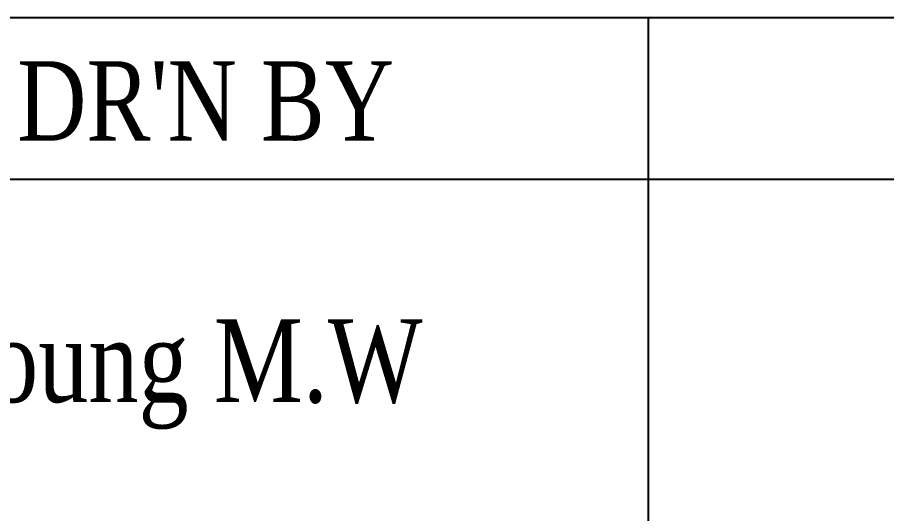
# Model space of a CAD drawing. Header units: millimetres. Extents: x 107 to 2900, y 85 to 3996.
# Drawn here: x 1495.2 to 1547.3, y 740.4 to 770.1 of the extents above; entities that cross this region are included whole.
import ezdxf
from ezdxf.enums import TextEntityAlignment as Align

# ---------------------------------------------------------------- set-up
doc = ezdxf.new("R2010")
doc.units = ezdxf.units.MM
doc.layers.add('40', color=4, linetype='Continuous')
doc.layers.add('70', color=7, linetype='Continuous')
doc.styles.add('SS', font='batang.ttc', dxfattribs={"width": 0.8})

msp = doc.modelspace()

# ---------------------------------------------------------------- linework, layer by layer
at = {"layer": '40', "color": 7}
for p, q in [((1533.017, 729.043), (1533.017, 770.083)), ((1803.017, 760.363), (1479.017, 760.363))]:
    msp.add_line(p, q, dxfattribs=at)
at = {"layer": '70', "color": 7}
msp.add_line((982.217, 770.083), (1803.017, 770.083), dxfattribs=at)

# ---------------------------------------------------------------- texts
at = {"layer": '40', "color": 7, "style": 'SS', "width": 0.8}
for s, height, p in [("DR'N BY", 4.752, (1506.502, 762.706)), ('Joung M.W', 4.968, (1505.318, 747.033))]:
    msp.add_text(s, height=height, dxfattribs=at).set_placement(p, align=Align.CENTER)

doc.saveas('drawing.dxf')
